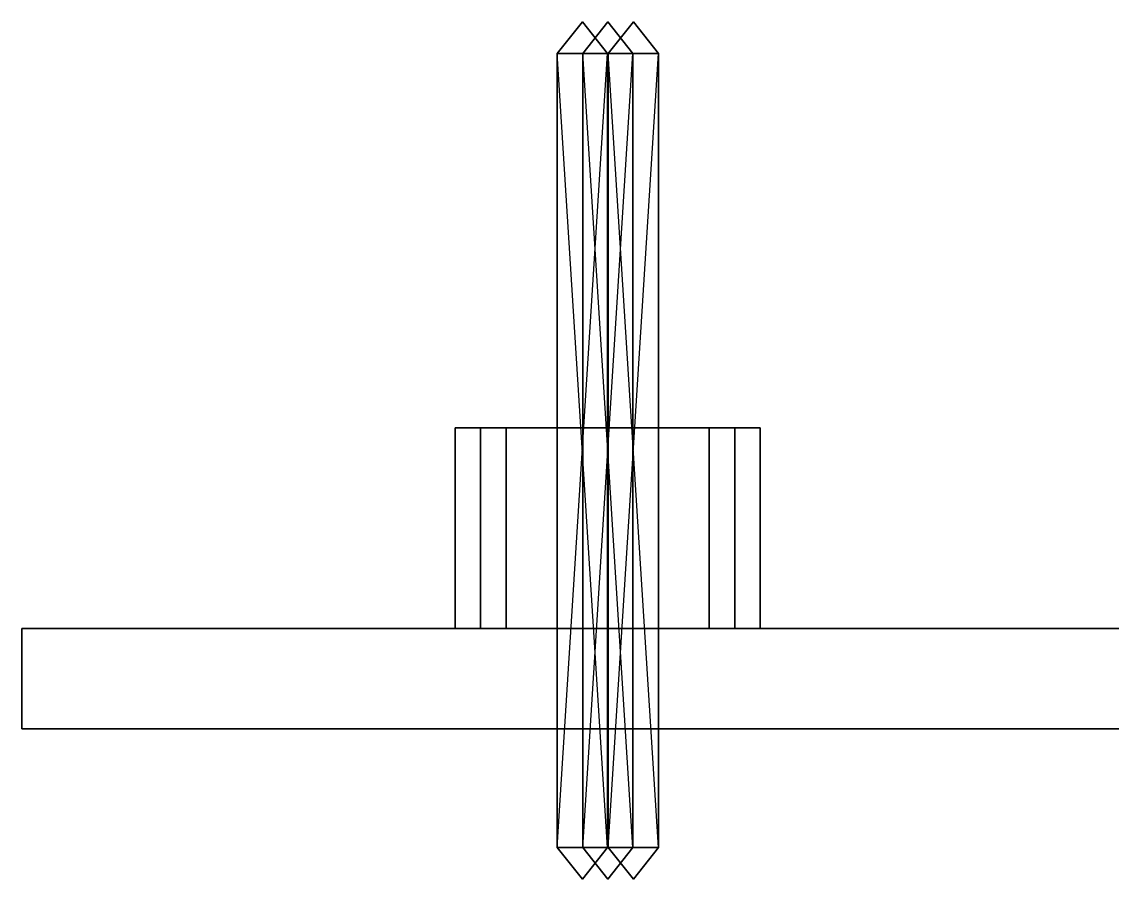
# Model space of a CAD drawing. Extents: x 0 to 4960, y -79 to 258.
# Drawn here: x 0 to 427.9, y -78.7 to 257.9 of the extents above; entities that cross this region are included whole.
import ezdxf

# ---------------------------------------------------------------- set-up
doc = ezdxf.new("R2010")
doc.units = 0
doc.layers.add('UB3D', color=1, linetype='CONTINUOUS')

msp = doc.modelspace()

# ---------------------------------------------------------------- linework, layer by layer
at = {"layer": 'UB3D', "color": 254}
for points in [[(210.15748, 245.406811, -1330.15748), (210.15748, 245.406811, -1349.84252), (220, 257.874016, -1340)], [(210.15748, 245.406811, -1349.84252), (229.84252, 245.406811, -1349.84252), (220, 257.874016, -1340)], [(229.84252, 245.406811, -1330.15748), (210.15748, 245.406811, -1330.15748), (220, 257.874016, -1340)], [(210.15748, 245.406811, -1230.15748), (210.15748, 245.406811, -1249.84252), (220, 257.874016, -1240)], [(210.15748, 245.406811, -1249.84252), (229.84252, 245.406811, -1249.84252), (220, 257.874016, -1240)], [(229.84252, 245.406811, -1230.15748), (210.15748, 245.406811, -1230.15748), (220, 257.874016, -1240)], [(210.15748, 245.406811, -1690.15748), (210.15748, 245.406811, -1709.84252), (220, 257.874016, -1700)], [(210.15748, 245.406811, -1709.84252), (229.84252, 245.406811, -1709.84252), (220, 257.874016, -1700)], [(229.84252, 245.406811, -1690.15748), (210.15748, 245.406811, -1690.15748), (220, 257.874016, -1700)], [(210.15748, 245.406811, -1590.15748), (210.15748, 245.406811, -1609.84252), (220, 257.874016, -1600)], [(210.15748, 245.406811, -1609.84252), (229.84252, 245.406811, -1609.84252), (220, 257.874016, -1600)], [(229.84252, 245.406811, -1590.15748), (210.15748, 245.406811, -1590.15748), (220, 257.874016, -1600)], [(210.15748, 245.406811, -3170.15748), (210.15748, 245.406811, -3189.84252), (220, 257.874016, -3180)], [(210.15748, 245.406811, -3189.84252), (229.84252, 245.406811, -3189.84252), (220, 257.874016, -3180)], [(229.84252, 245.406811, -3170.15748), (210.15748, 245.406811, -3170.15748), (220, 257.874016, -3180)], [(210.15748, 245.406811, -3070.15748), (210.15748, 245.406811, -3089.84252), (220, 257.874016, -3080)], [(210.15748, 245.406811, -3089.84252), (229.84252, 245.406811, -3089.84252), (220, 257.874016, -3080)], [(229.84252, 245.406811, -3070.15748), (210.15748, 245.406811, -3070.15748), (220, 257.874016, -3080)], [(210.15748, 245.406811, -2030.15748), (210.15748, 245.406811, -2049.84252), (220, 257.874016, -2040)], [(210.15748, 245.406811, -2049.84252), (229.84252, 245.406811, -2049.84252), (220, 257.874016, -2040)], [(229.84252, 245.406811, -2030.15748), (210.15748, 245.406811, -2030.15748), (220, 257.874016, -2040)], [(210.15748, 245.406811, -1930.15748), (210.15748, 245.406811, -1949.84252), (220, 257.874016, -1940)], [(210.15748, 245.406811, -1949.84252), (229.84252, 245.406811, -1949.84252), (220, 257.874016, -1940)], [(229.84252, 245.406811, -1930.15748), (210.15748, 245.406811, -1930.15748), (220, 257.874016, -1940)], [(229.84252, 245.406811, -1349.84252), (229.84252, 245.406811, -1330.15748), (220, 257.874016, -1340)], [(229.84252, 245.406811, -1249.84252), (229.84252, 245.406811, -1230.15748), (220, 257.874016, -1240)], [(229.84252, 245.406811, -1709.84252), (229.84252, 245.406811, -1690.15748), (220, 257.874016, -1700)], [(229.84252, 245.406811, -1609.84252), (229.84252, 245.406811, -1590.15748), (220, 257.874016, -1600)], [(229.84252, 245.406811, -3189.84252), (229.84252, 245.406811, -3170.15748), (220, 257.874016, -3180)], [(229.84252, 245.406811, -3089.84252), (229.84252, 245.406811, -3070.15748), (220, 257.874016, -3080)], [(229.84252, 245.406811, -2049.84252), (229.84252, 245.406811, -2030.15748), (220, 257.874016, -2040)], [(229.84252, 245.406811, -1949.84252), (229.84252, 245.406811, -1930.15748), (220, 257.874016, -1940)], [(220.15752, 245.406811, -3500.15752), (220.15752, 245.406811, -3519.842559), (230.000039, 257.874016, -3510.000039)], [(220.15752, 245.406811, -3519.842559), (239.842559, 245.406811, -3519.842559), (230.000039, 257.874016, -3510.000039)], [(239.842559, 245.406811, -3500.15752), (220.15752, 245.406811, -3500.15752), (230.000039, 257.874016, -3510.000039)], [(220.15752, 245.406811, -3400.15752), (220.15752, 245.406811, -3419.842559), (230.000039, 257.874016, -3410.000039)], [(220.15752, 245.406811, -3419.842559), (239.842559, 245.406811, -3419.842559), (230.000039, 257.874016, -3410.000039)], [(239.842559, 245.406811, -3400.15752), (220.15752, 245.406811, -3400.15752), (230.000039, 257.874016, -3410.000039)], [(239.842559, 245.406811, -3519.842559), (239.842559, 245.406811, -3500.15752), (230.000039, 257.874016, -3510.000039)], [(239.842559, 245.406811, -3419.842559), (239.842559, 245.406811, -3400.15752), (230.000039, 257.874016, -3410.000039)], [(230.15748, 245.406811, -2830.15748), (230.15748, 245.406811, -2849.84252), (240, 257.874016, -2840)], [(230.15748, 245.406811, -2849.84252), (249.84252, 245.406811, -2849.84252), (240, 257.874016, -2840)], [(249.84252, 245.406811, -2830.15748), (230.15748, 245.406811, -2830.15748), (240, 257.874016, -2840)], [(230.15748, 245.406811, -2730.15748), (230.15748, 245.406811, -2749.84252), (240, 257.874016, -2740)], [(230.15748, 245.406811, -2749.84252), (249.84252, 245.406811, -2749.84252), (240, 257.874016, -2740)], [(249.84252, 245.406811, -2730.15748), (230.15748, 245.406811, -2730.15748), (240, 257.874016, -2740)], [(249.84252, 245.406811, -2849.84252), (249.84252, 245.406811, -2830.15748), (240, 257.874016, -2840)], [(249.84252, 245.406811, -2749.84252), (249.84252, 245.406811, -2730.15748), (240, 257.874016, -2740)], [(210.15748, -66.272953, -1330.15748), (210.15748, -66.272953, -1349.84252), (210.15748, 245.406811, -1330.15748)], [(210.15748, -66.272953, -1349.84252), (210.15748, 245.406811, -1330.15748), (210.15748, 245.406811, -1349.84252)], [(210.15748, -66.272953, -1349.84252), (229.84252, -66.272953, -1349.84252), (210.15748, 245.406811, -1349.84252)], [(229.84252, -66.272953, -1349.84252), (210.15748, 245.406811, -1349.84252), (229.84252, 245.406811, -1349.84252)], [(229.84252, -66.272953, -1330.15748), (210.15748, -66.272953, -1330.15748), (229.84252, 245.406811, -1330.15748)], [(210.15748, -66.272953, -1330.15748), (229.84252, 245.406811, -1330.15748), (210.15748, 245.406811, -1330.15748)], [(210.15748, -66.272953, -1230.15748), (210.15748, -66.272953, -1249.84252), (210.15748, 245.406811, -1230.15748)], [(210.15748, -66.272953, -1249.84252), (210.15748, 245.406811, -1230.15748), (210.15748, 245.406811, -1249.84252)], [(210.15748, -66.272953, -1249.84252), (229.84252, -66.272953, -1249.84252), (210.15748, 245.406811, -1249.84252)], [(229.84252, -66.272953, -1249.84252), (210.15748, 245.406811, -1249.84252), (229.84252, 245.406811, -1249.84252)], [(229.84252, -66.272953, -1230.15748), (210.15748, -66.272953, -1230.15748), (229.84252, 245.406811, -1230.15748)], [(210.15748, -66.272953, -1230.15748), (229.84252, 245.406811, -1230.15748), (210.15748, 245.406811, -1230.15748)], [(210.15748, -66.272953, -1690.15748), (210.15748, -66.272953, -1709.84252), (210.15748, 245.406811, -1690.15748)], [(210.15748, -66.272953, -1709.84252), (210.15748, 245.406811, -1690.15748), (210.15748, 245.406811, -1709.84252)], [(210.15748, -66.272953, -1709.84252), (229.84252, -66.272953, -1709.84252), (210.15748, 245.406811, -1709.84252)], [(229.84252, -66.272953, -1709.84252), (210.15748, 245.406811, -1709.84252), (229.84252, 245.406811, -1709.84252)], [(229.84252, -66.272953, -1690.15748), (210.15748, -66.272953, -1690.15748), (229.84252, 245.406811, -1690.15748)], [(210.15748, -66.272953, -1690.15748), (229.84252, 245.406811, -1690.15748), (210.15748, 245.406811, -1690.15748)], [(210.15748, -66.272953, -1590.15748), (210.15748, -66.272953, -1609.84252), (210.15748, 245.406811, -1590.15748)], [(210.15748, -66.272953, -1609.84252), (210.15748, 245.406811, -1590.15748), (210.15748, 245.406811, -1609.84252)], [(210.15748, -66.272953, -1609.84252), (229.84252, -66.272953, -1609.84252), (210.15748, 245.406811, -1609.84252)], [(229.84252, -66.272953, -1609.84252), (210.15748, 245.406811, -1609.84252), (229.84252, 245.406811, -1609.84252)], [(229.84252, -66.272953, -1590.15748), (210.15748, -66.272953, -1590.15748), (229.84252, 245.406811, -1590.15748)], [(210.15748, -66.272953, -1590.15748), (229.84252, 245.406811, -1590.15748), (210.15748, 245.406811, -1590.15748)], [(210.15748, -66.272953, -3170.15748), (210.15748, -66.272953, -3189.84252), (210.15748, 245.406811, -3170.15748)], [(210.15748, -66.272953, -3189.84252), (210.15748, 245.406811, -3170.15748), (210.15748, 245.406811, -3189.84252)], [(210.15748, -66.272953, -3189.84252), (229.84252, -66.272953, -3189.84252), (210.15748, 245.406811, -3189.84252)], [(229.84252, -66.272953, -3189.84252), (210.15748, 245.406811, -3189.84252), (229.84252, 245.406811, -3189.84252)], [(229.84252, -66.272953, -3170.15748), (210.15748, -66.272953, -3170.15748), (229.84252, 245.406811, -3170.15748)], [(210.15748, -66.272953, -3170.15748), (229.84252, 245.406811, -3170.15748), (210.15748, 245.406811, -3170.15748)], [(210.15748, -66.272953, -3070.15748), (210.15748, -66.272953, -3089.84252), (210.15748, 245.406811, -3070.15748)], [(210.15748, -66.272953, -3089.84252), (210.15748, 245.406811, -3070.15748), (210.15748, 245.406811, -3089.84252)], [(210.15748, -66.272953, -3089.84252), (229.84252, -66.272953, -3089.84252), (210.15748, 245.406811, -3089.84252)], [(229.84252, -66.272953, -3089.84252), (210.15748, 245.406811, -3089.84252), (229.84252, 245.406811, -3089.84252)], [(229.84252, -66.272953, -3070.15748), (210.15748, -66.272953, -3070.15748), (229.84252, 245.406811, -3070.15748)], [(210.15748, -66.272953, -3070.15748), (229.84252, 245.406811, -3070.15748), (210.15748, 245.406811, -3070.15748)], [(210.15748, -66.272953, -2030.15748), (210.15748, -66.272953, -2049.84252), (210.15748, 245.406811, -2030.15748)], [(210.15748, -66.272953, -2049.84252), (210.15748, 245.406811, -2030.15748), (210.15748, 245.406811, -2049.84252)], [(210.15748, -66.272953, -2049.84252), (229.84252, -66.272953, -2049.84252), (210.15748, 245.406811, -2049.84252)], [(229.84252, -66.272953, -2049.84252), (210.15748, 245.406811, -2049.84252), (229.84252, 245.406811, -2049.84252)], [(229.84252, -66.272953, -2030.15748), (210.15748, -66.272953, -2030.15748), (229.84252, 245.406811, -2030.15748)], [(210.15748, -66.272953, -2030.15748), (229.84252, 245.406811, -2030.15748), (210.15748, 245.406811, -2030.15748)], [(210.15748, -66.272953, -1930.15748), (210.15748, -66.272953, -1949.84252), (210.15748, 245.406811, -1930.15748)], [(210.15748, -66.272953, -1949.84252), (210.15748, 245.406811, -1930.15748), (210.15748, 245.406811, -1949.84252)], [(210.15748, -66.272953, -1949.84252), (229.84252, -66.272953, -1949.84252), (210.15748, 245.406811, -1949.84252)], [(229.84252, -66.272953, -1949.84252), (210.15748, 245.406811, -1949.84252), (229.84252, 245.406811, -1949.84252)], [(229.84252, -66.272953, -1930.15748), (210.15748, -66.272953, -1930.15748), (229.84252, 245.406811, -1930.15748)], [(210.15748, -66.272953, -1930.15748), (229.84252, 245.406811, -1930.15748), (210.15748, 245.406811, -1930.15748)], [(220.15752, -66.272953, -3500.15752), (220.15752, -66.272953, -3519.842559), (220.15752, 245.406811, -3500.15752)], [(220.15752, -66.272953, -3519.842559), (220.15752, 245.406811, -3500.15752), (220.15752, 245.406811, -3519.842559)], [(220.15752, -66.272953, -3519.842559), (239.842559, -66.272953, -3519.842559), (220.15752, 245.406811, -3519.842559)], [(239.842559, -66.272953, -3519.842559), (220.15752, 245.406811, -3519.842559), (239.842559, 245.406811, -3519.842559)], [(239.842559, -66.272953, -3500.15752), (220.15752, -66.272953, -3500.15752), (239.842559, 245.406811, -3500.15752)], [(220.15752, -66.272953, -3500.15752), (239.842559, 245.406811, -3500.15752), (220.15752, 245.406811, -3500.15752)], [(220.15752, -66.272953, -3400.15752), (220.15752, -66.272953, -3419.842559), (220.15752, 245.406811, -3400.15752)], [(220.15752, -66.272953, -3419.842559), (220.15752, 245.406811, -3400.15752), (220.15752, 245.406811, -3419.842559)], [(220.15752, -66.272953, -3419.842559), (239.842559, -66.272953, -3419.842559), (220.15752, 245.406811, -3419.842559)], [(239.842559, -66.272953, -3419.842559), (220.15752, 245.406811, -3419.842559), (239.842559, 245.406811, -3419.842559)], [(239.842559, -66.272953, -3400.15752), (220.15752, -66.272953, -3400.15752), (239.842559, 245.406811, -3400.15752)], [(220.15752, -66.272953, -3400.15752), (239.842559, 245.406811, -3400.15752), (220.15752, 245.406811, -3400.15752)], [(229.84252, -66.272953, -1349.84252), (229.84252, -66.272953, -1330.15748), (229.84252, 245.406811, -1349.84252)], [(229.84252, -66.272953, -1330.15748), (229.84252, 245.406811, -1349.84252), (229.84252, 245.406811, -1330.15748)], [(229.84252, -66.272953, -1249.84252), (229.84252, -66.272953, -1230.15748), (229.84252, 245.406811, -1249.84252)], [(229.84252, -66.272953, -1230.15748), (229.84252, 245.406811, -1249.84252), (229.84252, 245.406811, -1230.15748)], [(229.84252, -66.272953, -1709.84252), (229.84252, -66.272953, -1690.15748), (229.84252, 245.406811, -1709.84252)], [(229.84252, -66.272953, -1690.15748), (229.84252, 245.406811, -1709.84252), (229.84252, 245.406811, -1690.15748)], [(229.84252, -66.272953, -1609.84252), (229.84252, -66.272953, -1590.15748), (229.84252, 245.406811, -1609.84252)], [(229.84252, -66.272953, -1590.15748), (229.84252, 245.406811, -1609.84252), (229.84252, 245.406811, -1590.15748)], [(229.84252, -66.272953, -3189.84252), (229.84252, -66.272953, -3170.15748), (229.84252, 245.406811, -3189.84252)], [(229.84252, -66.272953, -3170.15748), (229.84252, 245.406811, -3189.84252), (229.84252, 245.406811, -3170.15748)], [(229.84252, -66.272953, -3089.84252), (229.84252, -66.272953, -3070.15748), (229.84252, 245.406811, -3089.84252)], [(229.84252, -66.272953, -3070.15748), (229.84252, 245.406811, -3089.84252), (229.84252, 245.406811, -3070.15748)], [(229.84252, -66.272953, -2049.84252), (229.84252, -66.272953, -2030.15748), (229.84252, 245.406811, -2049.84252)], [(229.84252, -66.272953, -2030.15748), (229.84252, 245.406811, -2049.84252), (229.84252, 245.406811, -2030.15748)], [(229.84252, -66.272953, -1949.84252), (229.84252, -66.272953, -1930.15748), (229.84252, 245.406811, -1949.84252)], [(229.84252, -66.272953, -1930.15748), (229.84252, 245.406811, -1949.84252), (229.84252, 245.406811, -1930.15748)], [(230.15748, -66.272953, -2830.15748), (230.15748, -66.272953, -2849.84252), (230.15748, 245.406811, -2830.15748)], [(230.15748, -66.272953, -2849.84252), (230.15748, 245.406811, -2830.15748), (230.15748, 245.406811, -2849.84252)], [(230.15748, -66.272953, -2849.84252), (249.84252, -66.272953, -2849.84252), (230.15748, 245.406811, -2849.84252)], [(249.84252, -66.272953, -2849.84252), (230.15748, 245.406811, -2849.84252), (249.84252, 245.406811, -2849.84252)], [(249.84252, -66.272953, -2830.15748), (230.15748, -66.272953, -2830.15748), (249.84252, 245.406811, -2830.15748)], [(230.15748, -66.272953, -2830.15748), (249.84252, 245.406811, -2830.15748), (230.15748, 245.406811, -2830.15748)], [(230.15748, -66.272953, -2730.15748), (230.15748, -66.272953, -2749.84252), (230.15748, 245.406811, -2730.15748)], [(230.15748, -66.272953, -2749.84252), (230.15748, 245.406811, -2730.15748), (230.15748, 245.406811, -2749.84252)], [(230.15748, -66.272953, -2749.84252), (249.84252, -66.272953, -2749.84252), (230.15748, 245.406811, -2749.84252)], [(249.84252, -66.272953, -2749.84252), (230.15748, 245.406811, -2749.84252), (249.84252, 245.406811, -2749.84252)], [(249.84252, -66.272953, -2730.15748), (230.15748, -66.272953, -2730.15748), (249.84252, 245.406811, -2730.15748)], [(230.15748, -66.272953, -2730.15748), (249.84252, 245.406811, -2730.15748), (230.15748, 245.406811, -2730.15748)], [(239.842559, -66.272953, -3519.842559), (239.842559, -66.272953, -3500.15752), (239.842559, 245.406811, -3519.842559)], [(239.842559, -66.272953, -3500.15752), (239.842559, 245.406811, -3519.842559), (239.842559, 245.406811, -3500.15752)], [(239.842559, -66.272953, -3419.842559), (239.842559, -66.272953, -3400.15752), (239.842559, 245.406811, -3419.842559)], [(239.842559, -66.272953, -3400.15752), (239.842559, 245.406811, -3419.842559), (239.842559, 245.406811, -3400.15752)], [(249.84252, -66.272953, -2849.84252), (249.84252, -66.272953, -2830.15748), (249.84252, 245.406811, -2849.84252)], [(249.84252, -66.272953, -2830.15748), (249.84252, 245.406811, -2849.84252), (249.84252, 245.406811, -2830.15748)], [(249.84252, -66.272953, -2749.84252), (249.84252, -66.272953, -2730.15748), (249.84252, 245.406811, -2749.84252)], [(249.84252, -66.272953, -2730.15748), (249.84252, 245.406811, -2749.84252), (249.84252, 245.406811, -2730.15748)], [(220, -78.740157, -1340), (210.15748, -66.272953, -1330.15748), (210.15748, -66.272953, -1349.84252)], [(220, -78.740157, -1340), (210.15748, -66.272953, -1349.84252), (229.84252, -66.272953, -1349.84252)], [(220, -78.740157, -1340), (229.84252, -66.272953, -1330.15748), (210.15748, -66.272953, -1330.15748)], [(220, -78.740157, -1240), (210.15748, -66.272953, -1230.15748), (210.15748, -66.272953, -1249.84252)], [(220, -78.740157, -1240), (210.15748, -66.272953, -1249.84252), (229.84252, -66.272953, -1249.84252)], [(220, -78.740157, -1240), (229.84252, -66.272953, -1230.15748), (210.15748, -66.272953, -1230.15748)], [(220, -78.740157, -1700), (210.15748, -66.272953, -1690.15748), (210.15748, -66.272953, -1709.84252)], [(220, -78.740157, -1700), (210.15748, -66.272953, -1709.84252), (229.84252, -66.272953, -1709.84252)], [(220, -78.740157, -1700), (229.84252, -66.272953, -1690.15748), (210.15748, -66.272953, -1690.15748)], [(220, -78.740157, -1600), (210.15748, -66.272953, -1590.15748), (210.15748, -66.272953, -1609.84252)], [(220, -78.740157, -1600), (210.15748, -66.272953, -1609.84252), (229.84252, -66.272953, -1609.84252)], [(220, -78.740157, -1600), (229.84252, -66.272953, -1590.15748), (210.15748, -66.272953, -1590.15748)], [(220, -78.740157, -3180), (210.15748, -66.272953, -3170.15748), (210.15748, -66.272953, -3189.84252)], [(220, -78.740157, -3180), (210.15748, -66.272953, -3189.84252), (229.84252, -66.272953, -3189.84252)], [(220, -78.740157, -3180), (229.84252, -66.272953, -3170.15748), (210.15748, -66.272953, -3170.15748)], [(220, -78.740157, -3080), (210.15748, -66.272953, -3070.15748), (210.15748, -66.272953, -3089.84252)], [(220, -78.740157, -3080), (210.15748, -66.272953, -3089.84252), (229.84252, -66.272953, -3089.84252)], [(220, -78.740157, -3080), (229.84252, -66.272953, -3070.15748), (210.15748, -66.272953, -3070.15748)], [(220, -78.740157, -2040), (210.15748, -66.272953, -2030.15748), (210.15748, -66.272953, -2049.84252)], [(220, -78.740157, -2040), (210.15748, -66.272953, -2049.84252), (229.84252, -66.272953, -2049.84252)], [(220, -78.740157, -2040), (229.84252, -66.272953, -2030.15748), (210.15748, -66.272953, -2030.15748)], [(220, -78.740157, -1940), (210.15748, -66.272953, -1930.15748), (210.15748, -66.272953, -1949.84252)], [(220, -78.740157, -1940), (210.15748, -66.272953, -1949.84252), (229.84252, -66.272953, -1949.84252)], [(220, -78.740157, -1940), (229.84252, -66.272953, -1930.15748), (210.15748, -66.272953, -1930.15748)], [(220, -78.740157, -1340), (229.84252, -66.272953, -1349.84252), (229.84252, -66.272953, -1330.15748)], [(220, -78.740157, -1240), (229.84252, -66.272953, -1249.84252), (229.84252, -66.272953, -1230.15748)], [(220, -78.740157, -1700), (229.84252, -66.272953, -1709.84252), (229.84252, -66.272953, -1690.15748)], [(220, -78.740157, -1600), (229.84252, -66.272953, -1609.84252), (229.84252, -66.272953, -1590.15748)], [(220, -78.740157, -3180), (229.84252, -66.272953, -3189.84252), (229.84252, -66.272953, -3170.15748)], [(220, -78.740157, -3080), (229.84252, -66.272953, -3089.84252), (229.84252, -66.272953, -3070.15748)], [(220, -78.740157, -2040), (229.84252, -66.272953, -2049.84252), (229.84252, -66.272953, -2030.15748)], [(220, -78.740157, -1940), (229.84252, -66.272953, -1949.84252), (229.84252, -66.272953, -1930.15748)], [(230.000039, -78.740157, -3510.000039), (220.15752, -66.272953, -3500.15752), (220.15752, -66.272953, -3519.842559)], [(230.000039, -78.740157, -3510.000039), (220.15752, -66.272953, -3519.842559), (239.842559, -66.272953, -3519.842559)], [(230.000039, -78.740157, -3510.000039), (239.842559, -66.272953, -3500.15752), (220.15752, -66.272953, -3500.15752)], [(230.000039, -78.740157, -3410.000039), (220.15752, -66.272953, -3400.15752), (220.15752, -66.272953, -3419.842559)], [(230.000039, -78.740157, -3410.000039), (220.15752, -66.272953, -3419.842559), (239.842559, -66.272953, -3419.842559)], [(230.000039, -78.740157, -3410.000039), (239.842559, -66.272953, -3400.15752), (220.15752, -66.272953, -3400.15752)], [(230.000039, -78.740157, -3510.000039), (239.842559, -66.272953, -3519.842559), (239.842559, -66.272953, -3500.15752)], [(230.000039, -78.740157, -3410.000039), (239.842559, -66.272953, -3419.842559), (239.842559, -66.272953, -3400.15752)], [(240, -78.740157, -2840), (230.15748, -66.272953, -2830.15748), (230.15748, -66.272953, -2849.84252)], [(240, -78.740157, -2840), (230.15748, -66.272953, -2849.84252), (249.84252, -66.272953, -2849.84252)], [(240, -78.740157, -2840), (249.84252, -66.272953, -2830.15748), (230.15748, -66.272953, -2830.15748)], [(240, -78.740157, -2740), (230.15748, -66.272953, -2730.15748), (230.15748, -66.272953, -2749.84252)], [(240, -78.740157, -2740), (230.15748, -66.272953, -2749.84252), (249.84252, -66.272953, -2749.84252)], [(240, -78.740157, -2740), (249.84252, -66.272953, -2730.15748), (230.15748, -66.272953, -2730.15748)], [(240, -78.740157, -2840), (249.84252, -66.272953, -2849.84252), (249.84252, -66.272953, -2830.15748)], [(240, -78.740157, -2740), (249.84252, -66.272953, -2749.84252), (249.84252, -66.272953, -2730.15748)]]:
    msp.add_3dface(points, dxfattribs=at)
at = {"layer": 'UB3D', "color": 27}
for points in [[(269.81, 19.689016, -1389.99), (170.03, 19.689016, -1389.99), (170.03, 98.429173, -1389.99), (269.81, 98.429173, -1389.99)], [(170.03, 19.689016, -1389.99), (170.03, 19.689016, -1190.01), (170.03, 98.429173, -1190.01), (170.03, 98.429173, -1389.99)], [(170.03, 19.689016, -1190.01), (269.81, 19.689016, -1190.01), (269.81, 98.429173, -1190.01), (170.03, 98.429173, -1190.01)], [(269.81, 98.429173, -1190.01), (170.03, 98.429173, -1190.01), (170.03, 98.429173, -1389.99)], [(269.81, 98.429173, -1190.01), (170.03, 98.429173, -1389.99), (269.81, 98.429173, -1389.99)], [(269.81, 19.689016, -1749.99), (170.03, 19.689016, -1749.99), (170.03, 98.429173, -1749.99), (269.81, 98.429173, -1749.99)], [(170.03, 19.689016, -1749.99), (170.03, 19.689016, -1550.01), (170.03, 98.429173, -1550.01), (170.03, 98.429173, -1749.99)], [(170.03, 19.689016, -1550.01), (269.81, 19.689016, -1550.01), (269.81, 98.429173, -1550.01), (170.03, 98.429173, -1550.01)], [(269.81, 98.429173, -1550.01), (170.03, 98.429173, -1550.01), (170.03, 98.429173, -1749.99)], [(269.81, 98.429173, -1550.01), (170.03, 98.429173, -1749.99), (269.81, 98.429173, -1749.99)], [(269.81, 19.689016, -3229.99), (170.03, 19.689016, -3229.99), (170.03, 98.429173, -3229.99), (269.81, 98.429173, -3229.99)], [(170.03, 19.689016, -3229.99), (170.03, 19.689016, -3030.01), (170.03, 98.429173, -3030.01), (170.03, 98.429173, -3229.99)], [(170.03, 19.689016, -3030.01), (269.81, 19.689016, -3030.01), (269.81, 98.429173, -3030.01), (170.03, 98.429173, -3030.01)], [(269.81, 98.429173, -3030.01), (170.03, 98.429173, -3030.01), (170.03, 98.429173, -3229.99)], [(269.81, 98.429173, -3030.01), (170.03, 98.429173, -3229.99), (269.81, 98.429173, -3229.99)], [(269.81, 19.689016, -2089.99), (170.03, 19.689016, -2089.99), (170.03, 98.429173, -2089.99), (269.81, 98.429173, -2089.99)], [(170.03, 19.689016, -2089.99), (170.03, 19.689016, -1890.01), (170.03, 98.429173, -1890.01), (170.03, 98.429173, -2089.99)], [(170.03, 19.689016, -1890.01), (269.81, 19.689016, -1890.01), (269.81, 98.429173, -1890.01), (170.03, 98.429173, -1890.01)], [(269.81, 98.429173, -1890.01), (170.03, 98.429173, -1890.01), (170.03, 98.429173, -2089.99)], [(269.81, 98.429173, -1890.01), (170.03, 98.429173, -2089.99), (269.81, 98.429173, -2089.99)], [(279.810039, 19.689016, -3559.990039), (180.030039, 19.689016, -3559.990039), (180.030039, 98.429173, -3559.990039), (279.810039, 98.429173, -3559.990039)], [(180.030039, 19.689016, -3559.990039), (180.030039, 19.689016, -3360.010039), (180.030039, 98.429173, -3360.010039), (180.030039, 98.429173, -3559.990039)], [(180.030039, 19.689016, -3360.010039), (279.810039, 19.689016, -3360.010039), (279.810039, 98.429173, -3360.010039), (180.030039, 98.429173, -3360.010039)], [(279.810039, 98.429173, -3360.010039), (180.030039, 98.429173, -3360.010039), (180.030039, 98.429173, -3559.990039)], [(279.810039, 98.429173, -3360.010039), (180.030039, 98.429173, -3559.990039), (279.810039, 98.429173, -3559.990039)], [(289.81, 19.689016, -2889.99), (190.03, 19.689016, -2889.99), (190.03, 98.429173, -2889.99), (289.81, 98.429173, -2889.99)], [(190.03, 19.689016, -2889.99), (190.03, 19.689016, -2690.01), (190.03, 98.429173, -2690.01), (190.03, 98.429173, -2889.99)], [(190.03, 19.689016, -2690.01), (289.81, 19.689016, -2690.01), (289.81, 98.429173, -2690.01), (190.03, 98.429173, -2690.01)], [(289.81, 98.429173, -2690.01), (190.03, 98.429173, -2690.01), (190.03, 98.429173, -2889.99)], [(289.81, 98.429173, -2690.01), (190.03, 98.429173, -2889.99), (289.81, 98.429173, -2889.99)], [(269.81, 19.689016, -1190.01), (269.81, 19.689016, -1389.99), (269.81, 98.429173, -1389.99), (269.81, 98.429173, -1190.01)], [(269.81, 98.429173, -1190.01), (269.81, 98.429173, -1389.99), (269.81, 98.429173, -1190.01)], [(269.81, 19.689016, -1550.01), (269.81, 19.689016, -1749.99), (269.81, 98.429173, -1749.99), (269.81, 98.429173, -1550.01)], [(269.81, 98.429173, -1550.01), (269.81, 98.429173, -1749.99), (269.81, 98.429173, -1550.01)], [(269.81, 19.689016, -3030.01), (269.81, 19.689016, -3229.99), (269.81, 98.429173, -3229.99), (269.81, 98.429173, -3030.01)], [(269.81, 98.429173, -3030.01), (269.81, 98.429173, -3229.99), (269.81, 98.429173, -3030.01)], [(269.81, 19.689016, -1890.01), (269.81, 19.689016, -2089.99), (269.81, 98.429173, -2089.99), (269.81, 98.429173, -1890.01)], [(269.81, 98.429173, -1890.01), (269.81, 98.429173, -2089.99), (269.81, 98.429173, -1890.01)], [(279.810039, 19.689016, -3360.010039), (279.810039, 19.689016, -3559.990039), (279.810039, 98.429173, -3559.990039), (279.810039, 98.429173, -3360.010039)], [(279.810039, 98.429173, -3360.010039), (279.810039, 98.429173, -3559.990039), (279.810039, 98.429173, -3360.010039)], [(289.81, 19.689016, -2690.01), (289.81, 19.689016, -2889.99), (289.81, 98.429173, -2889.99), (289.81, 98.429173, -2690.01)], [(289.81, 98.429173, -2690.01), (289.81, 98.429173, -2889.99), (289.81, 98.429173, -2690.01)], [(269.81, 19.689016, -1389.99), (170.03, 19.689016, -1389.99), (170.03, 19.689016, -1190.01)], [(269.81, 19.689016, -1389.99), (170.03, 19.689016, -1190.01), (269.81, 19.689016, -1190.01)], [(269.81, 19.689016, -1749.99), (170.03, 19.689016, -1749.99), (170.03, 19.689016, -1550.01)], [(269.81, 19.689016, -1749.99), (170.03, 19.689016, -1550.01), (269.81, 19.689016, -1550.01)], [(269.81, 19.689016, -3229.99), (170.03, 19.689016, -3229.99), (170.03, 19.689016, -3030.01)], [(269.81, 19.689016, -3229.99), (170.03, 19.689016, -3030.01), (269.81, 19.689016, -3030.01)], [(269.81, 19.689016, -2089.99), (170.03, 19.689016, -2089.99), (170.03, 19.689016, -1890.01)], [(269.81, 19.689016, -2089.99), (170.03, 19.689016, -1890.01), (269.81, 19.689016, -1890.01)], [(279.810039, 19.689016, -3559.990039), (180.030039, 19.689016, -3559.990039), (180.030039, 19.689016, -3360.010039)], [(279.810039, 19.689016, -3559.990039), (180.030039, 19.689016, -3360.010039), (279.810039, 19.689016, -3360.010039)], [(289.81, 19.689016, -2889.99), (190.03, 19.689016, -2889.99), (190.03, 19.689016, -2690.01)], [(289.81, 19.689016, -2889.99), (190.03, 19.689016, -2690.01), (289.81, 19.689016, -2690.01)], [(269.81, 19.689016, -1389.99), (269.81, 19.689016, -1190.01), (269.81, 19.689016, -1389.99)], [(269.81, 19.689016, -1749.99), (269.81, 19.689016, -1550.01), (269.81, 19.689016, -1749.99)], [(269.81, 19.689016, -3229.99), (269.81, 19.689016, -3030.01), (269.81, 19.689016, -3229.99)], [(269.81, 19.689016, -2089.99), (269.81, 19.689016, -1890.01), (269.81, 19.689016, -2089.99)], [(279.810039, 19.689016, -3559.990039), (279.810039, 19.689016, -3360.010039), (279.810039, 19.689016, -3559.990039)], [(289.81, 19.689016, -2889.99), (289.81, 19.689016, -2690.01), (289.81, 19.689016, -2889.99)]]:
    msp.add_3dface(points, dxfattribs=at)
at = {"layer": 'UB3D', "color": 94}
for points in [[(0, 19.685039, -719.999961), (0, 19.685039, -3870), (0, -19.685039, -3870), (0, -19.685039, -719.999961)], [(0, 19.685039, -3870), (4960.050236, 19.685039, -3870), (4960.050236, -19.685039, -3870), (0, -19.685039, -3870)], [(4960.050236, 19.685039, -719.999961), (0, 19.685039, -719.999961), (0, -19.685039, -719.999961), (4960.050236, -19.685039, -719.999961)], [(0, 19.685039, -719.999961), (0, 19.685039, -719.999961), (0, -19.685039, -719.999961)], [(0, 19.685039, -719.999961), (0, 19.685039, -3870), (4960.050236, 19.685039, -3870)], [(0, 19.685039, -719.999961), (4960.050236, 19.685039, -3870), (4960.050236, 19.685039, -719.999961)], [(0, 19.685039, -719.999961), (4960.050236, 19.685039, -719.999961), (0, 19.685039, -719.999961)], [(0, -19.685039, -719.999961), (4960.050236, -19.685039, -719.999961), (4960.050236, -19.685039, -3870)], [(0, -19.685039, -719.999961), (4960.050236, -19.685039, -3870), (0, -19.685039, -3870)], [(0, -19.685039, -719.999961), (0, -19.685039, -3870), (0, -19.685039, -719.999961)]]:
    msp.add_3dface(points, dxfattribs=at)

doc.saveas('drawing.dxf')
